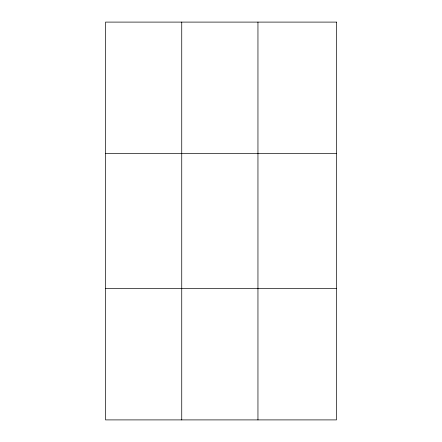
<?xml version="1.0" encoding="UTF-8"?>
<svg xmlns="http://www.w3.org/2000/svg" width="442" height="442" viewBox="0 0 442 442"><rect width="100%" height="100%" fill="white"/><g stroke="black" fill="none" stroke-linecap="round" stroke-linejoin="round"><path stroke-width="0.66" d="M181.739 419.9L181.739 22.1M257.951 419.9L257.951 22.1M105.533 153.374L336.467 153.374M105.533 288.626L336.467 288.626M336.467 22.1L336.467 419.9L105.533 419.9L105.533 22.1L336.467 22.1"/></g></svg>
